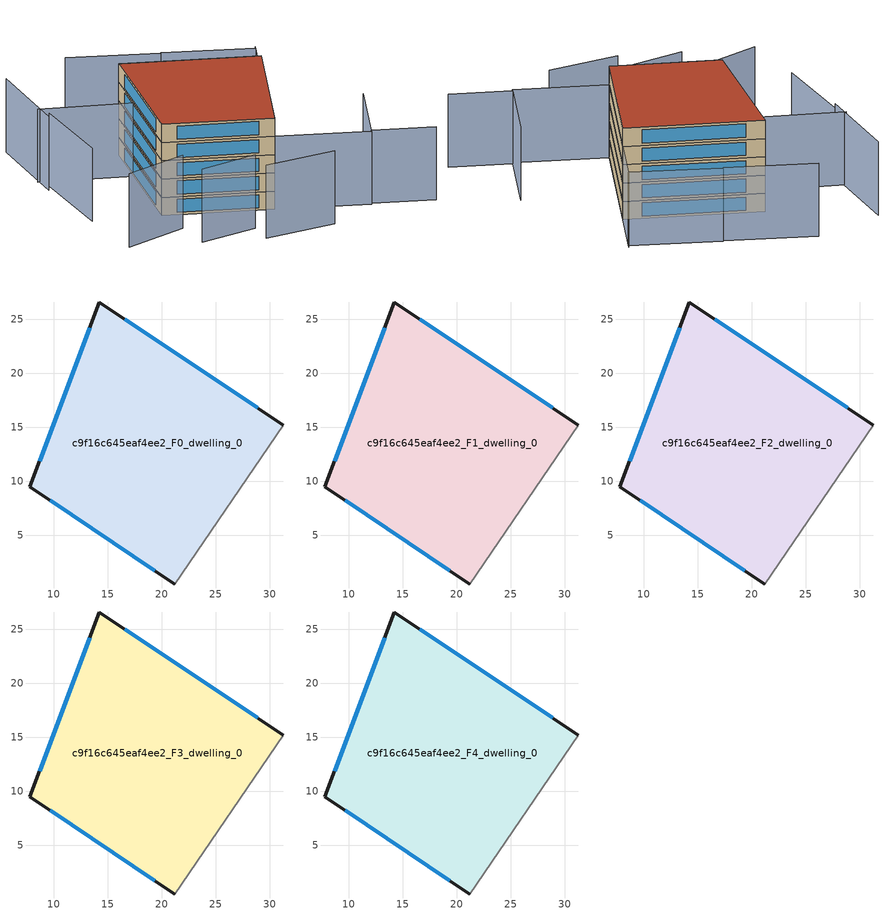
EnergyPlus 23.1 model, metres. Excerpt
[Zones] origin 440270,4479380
c9f16c645eaf4ee2_F0_dwelling_0
 floor ground (EU_floor_Construction): 31.22,15.19 21.21,0.49 7.81,9.46 14.24,26.57 z0
 wall outside (EU_wall_Construction): 31.22,15.19 14.24,26.57 7.81,9.46 21.21,0.49 z0:3
 wall adiabatic (EU_wall_Construction): 21.21,0.49 31.22,15.19 z0:3
 window (EU_Window_Construction): 13.34,24.2 8.7,11.84 / 28.86,16.77 16.59,24.99 / 9.67,8.22 19.35,1.73 z0.42:2.58
c9f16c645eaf4ee2_F1_dwelling_0
 floor to c9f16c645eaf4ee2_F0_dwelling_0 (EU_floor_Construction): 31.22,15.19 21.21,0.49 7.81,9.46 14.24,26.57 z3
 wall outside (EU_wall_Construction): 31.22,15.19 14.24,26.57 7.81,9.46 21.21,0.49 z3:6
 wall adiabatic (EU_wall_Construction): 21.21,0.49 31.22,15.19 z3:6
 window (EU_Window_Construction): 13.34,24.2 8.7,11.84 / 28.86,16.77 16.59,24.99 / 9.67,8.22 19.35,1.73 z3.42:5.58
c9f16c645eaf4ee2_F2_dwelling_0
 floor to c9f16c645eaf4ee2_F1_dwelling_0 (EU_floor_Construction): 31.22,15.19 21.21,0.49 7.81,9.46 14.24,26.57 z6
 wall outside (EU_wall_Construction): 31.22,15.19 14.24,26.57 7.81,9.46 21.21,0.49 z6:9
 wall adiabatic (EU_wall_Construction): 21.21,0.49 31.22,15.19 z6:9
 window (EU_Window_Construction): 13.34,24.2 8.7,11.84 / 28.86,16.77 16.59,24.99 / 9.67,8.22 19.35,1.73 z6.42:8.58
c9f16c645eaf4ee2_F3_dwelling_0
 floor to c9f16c645eaf4ee2_F2_dwelling_0 (EU_floor_Construction): 31.22,15.19 21.21,0.49 7.81,9.46 14.24,26.57 z9
 wall outside (EU_wall_Construction): 31.22,15.19 14.24,26.57 7.81,9.46 21.21,0.49 z9:12
 wall adiabatic (EU_wall_Construction): 21.21,0.49 31.22,15.19 z9:12
 window (EU_Window_Construction): 13.34,24.2 8.7,11.84 / 28.86,16.77 16.59,24.99 / 9.67,8.22 19.35,1.73 z9.42:11.58
c9f16c645eaf4ee2_F4_dwelling_0
 floor to c9f16c645eaf4ee2_F3_dwelling_0 (EU_floor_Construction): 31.22,15.19 21.21,0.49 7.81,9.46 14.24,26.57 z12
 wall outside (EU_wall_Construction): 31.22,15.19 14.24,26.57 7.81,9.46 21.21,0.49 z12:15
 wall adiabatic (EU_wall_Construction): 21.21,0.49 31.22,15.19 z12:15
 window (EU_Window_Construction): 13.34,24.2 8.7,11.84 / 28.86,16.77 16.59,24.99 / 9.67,8.22 19.35,1.73 z12.42:14.58
 roof outside (EU_roof_Construction): 21.21,0.49 31.22,15.19 14.24,26.57 7.81,9.46 z15
shading: 7.33,0.01 15.68,-1.78 / -1.51,5.67 7.76,4.85 / 14.98,-5.01 25.1,-8.18 / 40.5,-12.27 32.83,-7.09 / 32.83,-7.09 38.72,1.63 / 32.69,-7.3 21.21,0.49 / 21.21,0.49 35.58,21.69 / 0.51,28.1 14.16,19.3 / 14.16,19.3 7.8,9.46 / 0.97,26.2 -0.77,14.68 / 2.63,37.64 0.25,25.47 / 35.34,21.31 24.24,29.09 / 24.19,29.03 13.01,36.85 z0:12
[Building]
EU S2 Campaign: North Axis=0; Terrain=City; Solar Distribution=FullExterior
[Site:Location]
Madrid: Latitude=40.5; Longitude=-3.5; Time Zone=1; Elevation=609
[SizingPeriod:WeatherFileDays]
AnnualSizingPeriod: Begin Month=1; Begin Day of Month=1; End Month=12; End Day of Month=31; Day of Week for Start Day=Monday; Use Weather File Daylight Saving Period=No; Use Weather File Rain and Snow Indicators=No
[MATERIAL]
EU_InternalMass_Material: Roughness=MediumRough; Thickness=0.1; Conductivity=1; Density=1800; Specific Heat=900; Thermal Absorptance=0.9; Solar Absorptance=0.7; Visible Absorptance=0.7
[MATERIAL:NOMASS] Roughness=MediumRough; Thermal Absorptance=0.9; Solar Absorptance=0.7; Visible Absorptance=0.7
Name | Thermal Resistance
EU_wall_NoMass | 1.60022
EU_roof_NoMass | 1.57597
EU_floor_NoMass | 0.470652
[WINDOWMATERIAL:SIMPLEGLAZINGSYSTEM]
EU_Window_SimpleGlazing: UFactor=3.28802; Solar Heat Gain Coefficient=0.85; Visible Transmittance=0.85
[CONSTRUCTION]
EU_wall_Construction: EU_wall_NoMass
EU_roof_Construction: EU_roof_NoMass
EU_floor_Construction: EU_floor_NoMass
EU_Window_Construction: EU_Window_SimpleGlazing
EU_InternalMass_Construction: EU_InternalMass_Material
[ZONE] Type=1; Multiplier=1; Ceiling Height=autocalculate; Floor Area=autocalculate; Part of Total Floor Area=Yes
Name | Volume
c9f16c645eaf4ee2_F0_dwelling_0 | 976.096
c9f16c645eaf4ee2_F1_dwelling_0; c9f16c645eaf4ee2_F2_dwelling_0; c9f16c645eaf4ee2_F3_dwelling_0; c9f16c645eaf4ee2_F4_dwelling_0 | 976.095
[INTERNALMASS] Construction=EU_InternalMass_Construction; Surface Area=325.365
Name | Zone or ZoneList
c9f16c645eaf4ee2_F0_dwelling_0_EU_InternalMass | c9f16c645eaf4ee2_F0_dwelling_0
c9f16c645eaf4ee2_F1_dwelling_0_EU_InternalMass | c9f16c645eaf4ee2_F1_dwelling_0
c9f16c645eaf4ee2_F2_dwelling_0_EU_InternalMass | c9f16c645eaf4ee2_F2_dwelling_0
c9f16c645eaf4ee2_F3_dwelling_0_EU_InternalMass | c9f16c645eaf4ee2_F3_dwelling_0
c9f16c645eaf4ee2_F4_dwelling_0_EU_InternalMass | c9f16c645eaf4ee2_F4_dwelling_0
[OTHEREQUIPMENT] Fuel Type=Electricity; Design Level Calculation Method=Watts/Area; Power per Zone Floor Area=1; Fraction Latent=0; Fraction Radiant=0; Fraction Lost=0; Carbon Dioxide Generation Rate=0; EndUse Subcategory=EU_Step8_InternalGains
Name | Zone or ZoneList or Space or SpaceList | Schedule
EU_Step8_InternalGain_c9f16c645eaf4ee2_F0_dwelling_0_f000 | c9f16c645eaf4ee2_F0_dwelling_0 | EU_Step8_GainSchedule_c9f16c645eaf4ee2_F0_dwelling_0_f000
EU_Step8_InternalGain_c9f16c645eaf4ee2_F1_dwelling_0_f000 | c9f16c645eaf4ee2_F1_dwelling_0 | EU_Step8_GainSchedule_c9f16c645eaf4ee2_F1_dwelling_0_f000
EU_Step8_InternalGain_c9f16c645eaf4ee2_F2_dwelling_0_f000 | c9f16c645eaf4ee2_F2_dwelling_0 | EU_Step8_GainSchedule_c9f16c645eaf4ee2_F2_dwelling_0_f000
EU_Step8_InternalGain_c9f16c645eaf4ee2_F3_dwelling_0_f000 | c9f16c645eaf4ee2_F3_dwelling_0 | EU_Step8_GainSchedule_c9f16c645eaf4ee2_F3_dwelling_0_f000
EU_Step8_InternalGain_c9f16c645eaf4ee2_F4_dwelling_0_f000 | c9f16c645eaf4ee2_F4_dwelling_0 | EU_Step8_GainSchedule_c9f16c645eaf4ee2_F4_dwelling_0_f000
[ZONEVENTILATION:DESIGNFLOWRATE] Schedule=EU_AlwaysOn; Design Flow Rate Calculation Method=AirChanges/Hour; Air Changes per Hour=0.480704; Ventilation Type=Natural; Fan Pressure Rise=0; Fan Total Efficiency=1; Constant Term Coefficient=1; Temperature Term Coefficient=0; Velocity Term Coefficient=0; Velocity Squared Term Coefficient=0; Minimum Indoor Temperature=-100; Maximum Indoor Temperature=100; Delta Temperature=-100; Minimum Outdoor Temperature=-100; Maximum Outdoor Temperature=100; Maximum Wind Speed=40
Name | Zone or ZoneList or Space or SpaceList
EU_ConstantAir_c9f16c645eaf4ee2_F0_dwelling_0 | c9f16c645eaf4ee2_F0_dwelling_0
EU_ConstantAir_c9f16c645eaf4ee2_F1_dwelling_0 | c9f16c645eaf4ee2_F1_dwelling_0
EU_ConstantAir_c9f16c645eaf4ee2_F2_dwelling_0 | c9f16c645eaf4ee2_F2_dwelling_0
EU_ConstantAir_c9f16c645eaf4ee2_F3_dwelling_0 | c9f16c645eaf4ee2_F3_dwelling_0
EU_ConstantAir_c9f16c645eaf4ee2_F4_dwelling_0 | c9f16c645eaf4ee2_F4_dwelling_0
[HVACTEMPLATE:THERMOSTAT] Constant Heating Setpoint=20; Constant Cooling Setpoint=50
EU_HeatOnly_c9f16c645eaf4ee2_F0_dwelling_0; EU_HeatOnly_c9f16c645eaf4ee2_F1_dwelling_0; EU_HeatOnly_c9f16c645eaf4ee2_F2_dwelling_0; EU_HeatOnly_c9f16c645eaf4ee2_F3_dwelling_0; EU_HeatOnly_c9f16c645eaf4ee2_F4_dwelling_0
[HVACTEMPLATE:ZONE:IDEALLOADSAIRSYSTEM] System Availability Schedule=EU_AlwaysOn; Maximum Heating Supply Air Temperature=50; Minimum Cooling Supply Air Temperature=13; Maximum Heating Supply Air Humidity Ratio=0.0156; Minimum Cooling Supply Air Humidity Ratio=0.0077; Heating Limit=NoLimit; Cooling Limit=NoLimit; Heating Availability Schedule=EU_AlwaysOn; Cooling Availability Schedule=EU_CoolingOff; Dehumidification Control Type=ConstantSensibleHeatRatio; Cooling Sensible Heat Ratio=0.7; Dehumidification Setpoint=60; Humidification Control Type=None; Humidification Setpoint=30; Outdoor Air Method=None; Outdoor Air Flow Rate per Person=0.00944; Outdoor Air Flow Rate per Zone Floor Area=0; Outdoor Air Flow Rate per Zone=0; Demand Controlled Ventilation Type=None; Outdoor Air Economizer Type=NoEconomizer; Heat Recovery Type=None; Sensible Heat Recovery Effectiveness=0.7; Latent Heat Recovery Effectiveness=0.65
Name | Template Thermostat
c9f16c645eaf4ee2_F0_dwelling_0 | EU_HeatOnly_c9f16c645eaf4ee2_F0_dwelling_0
c9f16c645eaf4ee2_F1_dwelling_0 | EU_HeatOnly_c9f16c645eaf4ee2_F1_dwelling_0
c9f16c645eaf4ee2_F2_dwelling_0 | EU_HeatOnly_c9f16c645eaf4ee2_F2_dwelling_0
c9f16c645eaf4ee2_F3_dwelling_0 | EU_HeatOnly_c9f16c645eaf4ee2_F3_dwelling_0
c9f16c645eaf4ee2_F4_dwelling_0 | EU_HeatOnly_c9f16c645eaf4ee2_F4_dwelling_0
[SIZING:ZONE] Zone Cooling Design Supply Air Temperature Input Method=SupplyAirTemperature; Zone Cooling Design Supply Air Temperature=13; Zone Heating Design Supply Air Temperature Input Method=SupplyAirTemperature; Zone Heating Design Supply Air Temperature=50; Zone Cooling Design Supply Air Humidity Ratio=0.008; Zone Heating Design Supply Air Humidity Ratio=0.008; Cooling Design Air Flow Method=DesignDay; Cooling Design Air Flow Rate=0; Cooling Minimum Air Flow per Zone Floor Area=0.000762; Cooling Minimum Air Flow=0; Cooling Minimum Air Flow Fraction=0.2; Heating Design Air Flow Method=DesignDay; Heating Design Air Flow Rate=0; Heating Maximum Air Flow per Zone Floor Area=0.002032; Heating Maximum Air Flow=0.141576; Heating Maximum Air Flow Fraction=0.3; Account for Dedicated Outdoor Air System=No; Dedicated Outdoor Air System Control Strategy=NeutralSupplyAir; Dedicated Outdoor Air Low Setpoint Temperature for Design=autosize; Dedicated Outdoor Air High Setpoint Temperature for Design=autosize; Zone Load Sizing Method=Sensible Load Only No Latent Load; Zone Latent Cooling Design Supply Air Humidity Ratio Input Method=HumidityRatioDifference; Zone Cooling Design Supply Air Humidity Ratio Difference=0.005; Zone Latent Heating Design Supply Air Humidity Ratio Input Method=HumidityRatioDifference; Zone Humidification Design Supply Air Humidity Ratio Difference=0.005
c9f16c645eaf4ee2_F0_dwelling_0; c9f16c645eaf4ee2_F1_dwelling_0; c9f16c645eaf4ee2_F2_dwelling_0; c9f16c645eaf4ee2_F3_dwelling_0; c9f16c645eaf4ee2_F4_dwelling_0
[SCHEDULE:CONSTANT]
Name | Hourly Value
EU_AlwaysOn | 1
EU_CoolingOff | 0
[SCHEDULE:FILE] Column Number=1; Rows to Skip at Top=0; Number of Hours of Data=8760; Column Separator=Comma; Interpolate to Timestep=No; Minutes per Item=60; Adjust Schedule for Daylight Savings=Yes
Name | File
EU_Step8_GainSchedule_c9f16c645eaf4ee2_F0_dwelling_0_f000 | ../../schedules/c9f16c645eaf4ee2/c9f16c645eaf4ee2_F0_dwelling_0_f000_gain.csv
EU_Step8_GainSchedule_c9f16c645eaf4ee2_F1_dwelling_0_f000 | ../../schedules/c9f16c645eaf4ee2/c9f16c645eaf4ee2_F1_dwelling_0_f000_gain.csv
EU_Step8_GainSchedule_c9f16c645eaf4ee2_F2_dwelling_0_f000 | ../../schedules/c9f16c645eaf4ee2/c9f16c645eaf4ee2_F2_dwelling_0_f000_gain.csv
EU_Step8_GainSchedule_c9f16c645eaf4ee2_F3_dwelling_0_f000 | ../../schedules/c9f16c645eaf4ee2/c9f16c645eaf4ee2_F3_dwelling_0_f000_gain.csv
EU_Step8_GainSchedule_c9f16c645eaf4ee2_F4_dwelling_0_f000 | ../../schedules/c9f16c645eaf4ee2/c9f16c645eaf4ee2_F4_dwelling_0_f000_gain.csv
